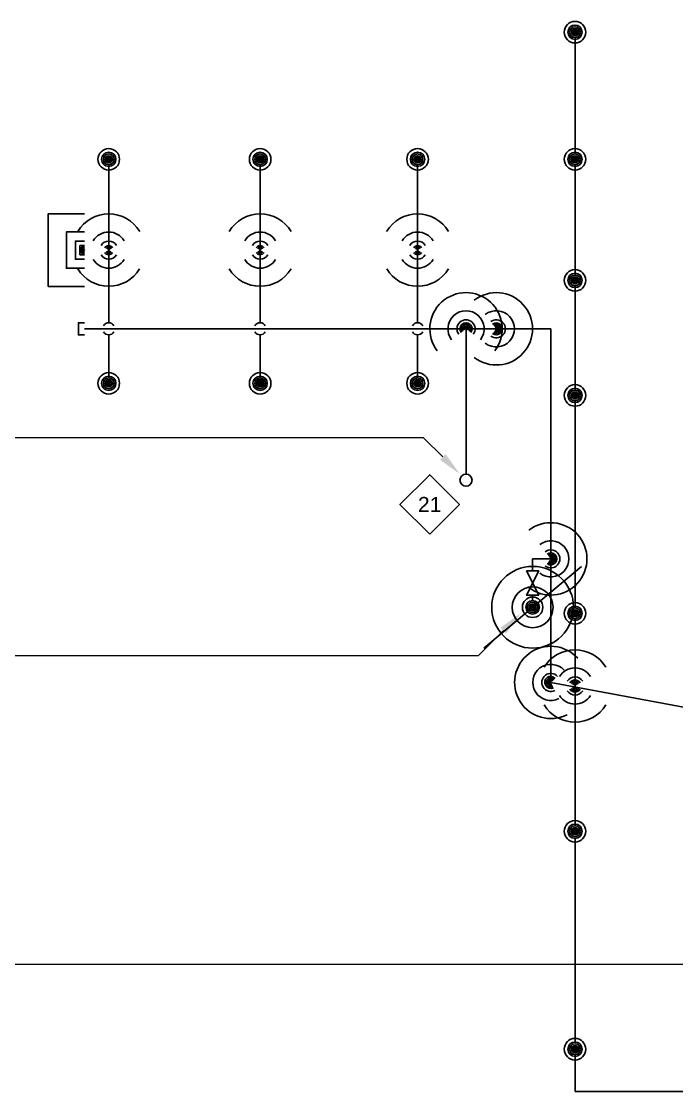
# Model space of a CAD drawing. Extents: x -24247 to 247, y -156 to 1335.
# Drawn here: x -3378 to -2945, y 628 to 1335 of the extents above; entities that cross this region are included whole.
import ezdxf
from ezdxf import colors
from ezdxf.entities.mleader import LeaderData, LeaderLine
from ezdxf.enums import TextEntityAlignment as Align
from ezdxf.math import Vec2, Vec3

# ---------------------------------------------------------------- set-up
doc = ezdxf.new("R2010")
doc.units = 0
doc.header["$LTSCALE"] = 48
doc.header["$MEASUREMENT"] = 0
for name, color, linetype in [('F-DRYP-N', 3, 'Continuous'), ('F-DRYP-N @ 1 (1)', 3, 'Continuous'), ('F-DRYP-N @ 1 (2)', 3, 'Continuous'), ('F-DRYP-N @ 12', 3, 'Continuous'), ('F-DRYP-N @ 128', 3, 'Continuous'), ('F-DRYP-N @ 16', 3, 'Continuous'), ('F-DRYP-N @ 192', 3, 'Continuous'), ('F-DRYP-N @ 2', 3, 'Continuous'), ('F-DRYP-N @ 24', 3, 'Continuous'), ('F-DRYP-N @ 384', 3, 'Continuous'), ('F-DRYP-N @ 4', 3, 'Continuous'), ('F-DRYP-N @ 48', 3, 'Continuous'), ('F-DRYP-N @ 64', 3, 'Continuous'), ('F-DRYP-N @ 768', 3, 'Continuous'), ('F-DRYP-N @ 8', 3, 'Continuous'), ('F-DRYP-N @ 96', 3, 'Continuous'), ('F-HYDR-N @ 128', 2, 'Continuous'), ('F-SPRK-HEAD-N', 2, 'Continuous'), ('F-SPRK-HEAD-N @ 1 (1)', 2, 'Continuous'), ('F-SPRK-HEAD-N @ 1 (2)', 2, 'Continuous'), ('F-SPRK-HEAD-N @ 128', 2, 'Continuous'), ('F-SPRK-HEAD-N @ 192', 2, 'Continuous'), ('F-SPRK-HEAD-N @ 48', 2, 'Continuous'), ('F-SPRK-HEAD-N @ 64', 2, 'Continuous'), ('F-SPRK-HEAD-N @ 96', 2, 'Continuous')]:
    doc.layers.add(name, color=color, linetype=linetype)
doc.layers.add('G-ANNO-TEXT', color=70, linetype='Continuous', lineweight=0)
doc.styles.add('Arial', font='arial.ttf')

# ---------------------------------------------------------------- blocks, each defined once
blk = doc.blocks.new('*U14')
blk.add_circle((0, 0), 0.0371)
at = {"color": 7, "lineweight": 0}
blk.add_circle((0, 0), 0.0117, dxfattribs=at)
blk = doc.blocks.new('*U465')
at = {"layer": 'F-SPRK-HEAD-N @ 1 (1)'}
blk.add_blockref('*U14', (-3012, 655.74), dxfattribs=at)
at = {"layer": 'F-SPRK-HEAD-N @ 1 (2)'}
blk.add_blockref('*U14', (-3012, 655.74), dxfattribs=at)
at = {"layer": 'F-SPRK-HEAD-N @ 128', "xscale": 128, "yscale": 128, "zscale": 128}
blk.add_blockref('*U14', (-3012, 655.74), dxfattribs=at)
at = {"layer": 'F-SPRK-HEAD-N @ 192', "xscale": 192, "yscale": 192, "zscale": 192}
blk.add_blockref('*U14', (-3012, 655.74), dxfattribs=at)
at = {"layer": 'F-SPRK-HEAD-N @ 48', "xscale": 48, "yscale": 48, "zscale": 48}
blk.add_blockref('*U14', (-3012, 655.74), dxfattribs=at)
at = {"layer": 'F-SPRK-HEAD-N @ 64', "xscale": 64, "yscale": 64, "zscale": 64}
blk.add_blockref('*U14', (-3012, 655.74), dxfattribs=at)
at = {"layer": 'F-SPRK-HEAD-N @ 96', "xscale": 96, "yscale": 96, "zscale": 96}
blk.add_blockref('*U14', (-3012, 655.74), dxfattribs=at)
blk = doc.blocks.new('*U466')
at = {"layer": 'F-SPRK-HEAD-N @ 1 (1)'}
blk.add_blockref('*U14', (-3012, 799.74), dxfattribs=at)
at = {"layer": 'F-SPRK-HEAD-N @ 1 (2)'}
blk.add_blockref('*U14', (-3012, 799.74), dxfattribs=at)
at = {"layer": 'F-SPRK-HEAD-N @ 128', "xscale": 128, "yscale": 128, "zscale": 128}
blk.add_blockref('*U14', (-3012, 799.74), dxfattribs=at)
at = {"layer": 'F-SPRK-HEAD-N @ 192', "xscale": 192, "yscale": 192, "zscale": 192}
blk.add_blockref('*U14', (-3012, 799.74), dxfattribs=at)
at = {"layer": 'F-SPRK-HEAD-N @ 48', "xscale": 48, "yscale": 48, "zscale": 48}
blk.add_blockref('*U14', (-3012, 799.74), dxfattribs=at)
at = {"layer": 'F-SPRK-HEAD-N @ 64', "xscale": 64, "yscale": 64, "zscale": 64}
blk.add_blockref('*U14', (-3012, 799.74), dxfattribs=at)
at = {"layer": 'F-SPRK-HEAD-N @ 96', "xscale": 96, "yscale": 96, "zscale": 96}
blk.add_blockref('*U14', (-3012, 799.74), dxfattribs=at)
blk = doc.blocks.new('*U562')
at = {"layer": 'F-SPRK-HEAD-N @ 1 (1)'}
blk.add_blockref('*U14', (-3012, 943.74), dxfattribs=at)
at = {"layer": 'F-SPRK-HEAD-N @ 1 (2)'}
blk.add_blockref('*U14', (-3012, 943.74), dxfattribs=at)
at = {"layer": 'F-SPRK-HEAD-N @ 128', "xscale": 128, "yscale": 128, "zscale": 128}
blk.add_blockref('*U14', (-3012, 943.74), dxfattribs=at)
at = {"layer": 'F-SPRK-HEAD-N @ 192', "xscale": 192, "yscale": 192, "zscale": 192}
blk.add_blockref('*U14', (-3012, 943.74), dxfattribs=at)
at = {"layer": 'F-SPRK-HEAD-N @ 48', "xscale": 48, "yscale": 48, "zscale": 48}
blk.add_blockref('*U14', (-3012, 943.74), dxfattribs=at)
at = {"layer": 'F-SPRK-HEAD-N @ 64', "xscale": 64, "yscale": 64, "zscale": 64}
blk.add_blockref('*U14', (-3012, 943.74), dxfattribs=at)
at = {"layer": 'F-SPRK-HEAD-N @ 96', "xscale": 96, "yscale": 96, "zscale": 96}
blk.add_blockref('*U14', (-3012, 943.74), dxfattribs=at)
blk = doc.blocks.new('*U564')
at = {"layer": 'F-SPRK-HEAD-N @ 1 (1)'}
blk.add_blockref('*U14', (-3012, 1087.74), dxfattribs=at)
at = {"layer": 'F-SPRK-HEAD-N @ 1 (2)'}
blk.add_blockref('*U14', (-3012, 1087.74), dxfattribs=at)
at = {"layer": 'F-SPRK-HEAD-N @ 128', "xscale": 128, "yscale": 128, "zscale": 128}
blk.add_blockref('*U14', (-3012, 1087.74), dxfattribs=at)
at = {"layer": 'F-SPRK-HEAD-N @ 192', "xscale": 192, "yscale": 192, "zscale": 192}
blk.add_blockref('*U14', (-3012, 1087.74), dxfattribs=at)
at = {"layer": 'F-SPRK-HEAD-N @ 48', "xscale": 48, "yscale": 48, "zscale": 48}
blk.add_blockref('*U14', (-3012, 1087.74), dxfattribs=at)
at = {"layer": 'F-SPRK-HEAD-N @ 64', "xscale": 64, "yscale": 64, "zscale": 64}
blk.add_blockref('*U14', (-3012, 1087.74), dxfattribs=at)
at = {"layer": 'F-SPRK-HEAD-N @ 96', "xscale": 96, "yscale": 96, "zscale": 96}
blk.add_blockref('*U14', (-3012, 1087.74), dxfattribs=at)
blk = doc.blocks.new('*U566')
at = {"layer": 'F-SPRK-HEAD-N @ 1 (1)'}
blk.add_blockref('*U14', (-3012, 1243.74), dxfattribs=at)
at = {"layer": 'F-SPRK-HEAD-N @ 1 (2)'}
blk.add_blockref('*U14', (-3012, 1243.74), dxfattribs=at)
at = {"layer": 'F-SPRK-HEAD-N @ 128', "xscale": 128, "yscale": 128, "zscale": 128}
blk.add_blockref('*U14', (-3012, 1243.74), dxfattribs=at)
at = {"layer": 'F-SPRK-HEAD-N @ 192', "xscale": 192, "yscale": 192, "zscale": 192}
blk.add_blockref('*U14', (-3012, 1243.74), dxfattribs=at)
at = {"layer": 'F-SPRK-HEAD-N @ 48', "xscale": 48, "yscale": 48, "zscale": 48}
blk.add_blockref('*U14', (-3012, 1243.74), dxfattribs=at)
at = {"layer": 'F-SPRK-HEAD-N @ 64', "xscale": 64, "yscale": 64, "zscale": 64}
blk.add_blockref('*U14', (-3012, 1243.74), dxfattribs=at)
at = {"layer": 'F-SPRK-HEAD-N @ 96', "xscale": 96, "yscale": 96, "zscale": 96}
blk.add_blockref('*U14', (-3012, 1243.74), dxfattribs=at)
blk = doc.blocks.new('*U593')
at = {"layer": 'F-SPRK-HEAD-N @ 1 (1)'}
blk.add_blockref('*U14', (-3012, 1327.74), dxfattribs=at)
at = {"layer": 'F-SPRK-HEAD-N @ 1 (2)'}
blk.add_blockref('*U14', (-3012, 1327.74), dxfattribs=at)
at = {"layer": 'F-SPRK-HEAD-N @ 128', "xscale": 128, "yscale": 128, "zscale": 128}
blk.add_blockref('*U14', (-3012, 1327.74), dxfattribs=at)
at = {"layer": 'F-SPRK-HEAD-N @ 192', "xscale": 192, "yscale": 192, "zscale": 192}
blk.add_blockref('*U14', (-3012, 1327.74), dxfattribs=at)
at = {"layer": 'F-SPRK-HEAD-N @ 48', "xscale": 48, "yscale": 48, "zscale": 48}
blk.add_blockref('*U14', (-3012, 1327.74), dxfattribs=at)
at = {"layer": 'F-SPRK-HEAD-N @ 64', "xscale": 64, "yscale": 64, "zscale": 64}
blk.add_blockref('*U14', (-3012, 1327.74), dxfattribs=at)
at = {"layer": 'F-SPRK-HEAD-N @ 96', "xscale": 96, "yscale": 96, "zscale": 96}
blk.add_blockref('*U14', (-3012, 1327.74), dxfattribs=at)
blk = doc.blocks.new('*U28')
blk.add_circle((0, 0), 0.0312)
blk = doc.blocks.new('DIAMOND TAG')
blk.add_lwpolyline([(0, -0.1533), (0.1533, 0), (0, 0.1533), (-0.1533, 0)], close=True)
at = {"style": 'Arial'}
blk.add_attdef('XXX', text='', height=0.0781, dxfattribs=at).set_placement((0, 0), align=Align.MIDDLE)
blk = doc.blocks.new('*U636')
at = {"layer": 'F-SPRK-HEAD-N @ 1 (1)'}
blk.add_blockref('*U14', (-3116, 1243.74), dxfattribs=at)
at = {"layer": 'F-SPRK-HEAD-N @ 1 (2)'}
blk.add_blockref('*U14', (-3116, 1243.74), dxfattribs=at)
at = {"layer": 'F-SPRK-HEAD-N @ 128', "xscale": 128, "yscale": 128, "zscale": 128}
blk.add_blockref('*U14', (-3116, 1243.74), dxfattribs=at)
at = {"layer": 'F-SPRK-HEAD-N @ 192', "xscale": 192, "yscale": 192, "zscale": 192}
blk.add_blockref('*U14', (-3116, 1243.74), dxfattribs=at)
at = {"layer": 'F-SPRK-HEAD-N @ 48', "xscale": 48, "yscale": 48, "zscale": 48}
blk.add_blockref('*U14', (-3116, 1243.74), dxfattribs=at)
at = {"layer": 'F-SPRK-HEAD-N @ 64', "xscale": 64, "yscale": 64, "zscale": 64}
blk.add_blockref('*U14', (-3116, 1243.74), dxfattribs=at)
at = {"layer": 'F-SPRK-HEAD-N @ 96', "xscale": 96, "yscale": 96, "zscale": 96}
blk.add_blockref('*U14', (-3116, 1243.74), dxfattribs=at)
blk = doc.blocks.new('*U637')
at = {"layer": 'F-SPRK-HEAD-N @ 1 (1)'}
blk.add_blockref('*U14', (-3116, 1095.74), dxfattribs=at)
at = {"layer": 'F-SPRK-HEAD-N @ 1 (2)'}
blk.add_blockref('*U14', (-3116, 1095.74), dxfattribs=at)
at = {"layer": 'F-SPRK-HEAD-N @ 128', "xscale": 128, "yscale": 128, "zscale": 128}
blk.add_blockref('*U14', (-3116, 1095.74), dxfattribs=at)
at = {"layer": 'F-SPRK-HEAD-N @ 192', "xscale": 192, "yscale": 192, "zscale": 192}
blk.add_blockref('*U14', (-3116, 1095.74), dxfattribs=at)
at = {"layer": 'F-SPRK-HEAD-N @ 48', "xscale": 48, "yscale": 48, "zscale": 48}
blk.add_blockref('*U14', (-3116, 1095.74), dxfattribs=at)
at = {"layer": 'F-SPRK-HEAD-N @ 64', "xscale": 64, "yscale": 64, "zscale": 64}
blk.add_blockref('*U14', (-3116, 1095.74), dxfattribs=at)
at = {"layer": 'F-SPRK-HEAD-N @ 96', "xscale": 96, "yscale": 96, "zscale": 96}
blk.add_blockref('*U14', (-3116, 1095.74), dxfattribs=at)
blk = doc.blocks.new('*U638')
at = {"layer": 'F-SPRK-HEAD-N @ 1 (1)'}
blk.add_blockref('*U14', (-3220, 1243.74), dxfattribs=at)
at = {"layer": 'F-SPRK-HEAD-N @ 1 (2)'}
blk.add_blockref('*U14', (-3220, 1243.74), dxfattribs=at)
at = {"layer": 'F-SPRK-HEAD-N @ 128', "xscale": 128, "yscale": 128, "zscale": 128}
blk.add_blockref('*U14', (-3220, 1243.74), dxfattribs=at)
at = {"layer": 'F-SPRK-HEAD-N @ 192', "xscale": 192, "yscale": 192, "zscale": 192}
blk.add_blockref('*U14', (-3220, 1243.74), dxfattribs=at)
at = {"layer": 'F-SPRK-HEAD-N @ 48', "xscale": 48, "yscale": 48, "zscale": 48}
blk.add_blockref('*U14', (-3220, 1243.74), dxfattribs=at)
at = {"layer": 'F-SPRK-HEAD-N @ 64', "xscale": 64, "yscale": 64, "zscale": 64}
blk.add_blockref('*U14', (-3220, 1243.74), dxfattribs=at)
at = {"layer": 'F-SPRK-HEAD-N @ 96', "xscale": 96, "yscale": 96, "zscale": 96}
blk.add_blockref('*U14', (-3220, 1243.74), dxfattribs=at)
blk = doc.blocks.new('*U639')
at = {"layer": 'F-SPRK-HEAD-N @ 1 (1)'}
blk.add_blockref('*U14', (-3220, 1095.74), dxfattribs=at)
at = {"layer": 'F-SPRK-HEAD-N @ 1 (2)'}
blk.add_blockref('*U14', (-3220, 1095.74), dxfattribs=at)
at = {"layer": 'F-SPRK-HEAD-N @ 128', "xscale": 128, "yscale": 128, "zscale": 128}
blk.add_blockref('*U14', (-3220, 1095.74), dxfattribs=at)
at = {"layer": 'F-SPRK-HEAD-N @ 192', "xscale": 192, "yscale": 192, "zscale": 192}
blk.add_blockref('*U14', (-3220, 1095.74), dxfattribs=at)
at = {"layer": 'F-SPRK-HEAD-N @ 48', "xscale": 48, "yscale": 48, "zscale": 48}
blk.add_blockref('*U14', (-3220, 1095.74), dxfattribs=at)
at = {"layer": 'F-SPRK-HEAD-N @ 64', "xscale": 64, "yscale": 64, "zscale": 64}
blk.add_blockref('*U14', (-3220, 1095.74), dxfattribs=at)
at = {"layer": 'F-SPRK-HEAD-N @ 96', "xscale": 96, "yscale": 96, "zscale": 96}
blk.add_blockref('*U14', (-3220, 1095.74), dxfattribs=at)
blk = doc.blocks.new('*U640')
at = {"layer": 'F-SPRK-HEAD-N @ 1 (1)'}
blk.add_blockref('*U14', (-3320, 1243.74), dxfattribs=at)
at = {"layer": 'F-SPRK-HEAD-N @ 1 (2)'}
blk.add_blockref('*U14', (-3320, 1243.74), dxfattribs=at)
at = {"layer": 'F-SPRK-HEAD-N @ 128', "xscale": 128, "yscale": 128, "zscale": 128}
blk.add_blockref('*U14', (-3320, 1243.74), dxfattribs=at)
at = {"layer": 'F-SPRK-HEAD-N @ 192', "xscale": 192, "yscale": 192, "zscale": 192}
blk.add_blockref('*U14', (-3320, 1243.74), dxfattribs=at)
at = {"layer": 'F-SPRK-HEAD-N @ 48', "xscale": 48, "yscale": 48, "zscale": 48}
blk.add_blockref('*U14', (-3320, 1243.74), dxfattribs=at)
at = {"layer": 'F-SPRK-HEAD-N @ 64', "xscale": 64, "yscale": 64, "zscale": 64}
blk.add_blockref('*U14', (-3320, 1243.74), dxfattribs=at)
at = {"layer": 'F-SPRK-HEAD-N @ 96', "xscale": 96, "yscale": 96, "zscale": 96}
blk.add_blockref('*U14', (-3320, 1243.74), dxfattribs=at)
blk = doc.blocks.new('*U641')
at = {"layer": 'F-SPRK-HEAD-N @ 1 (1)'}
blk.add_blockref('*U14', (-3320, 1095.74), dxfattribs=at)
at = {"layer": 'F-SPRK-HEAD-N @ 1 (2)'}
blk.add_blockref('*U14', (-3320, 1095.74), dxfattribs=at)
at = {"layer": 'F-SPRK-HEAD-N @ 128', "xscale": 128, "yscale": 128, "zscale": 128}
blk.add_blockref('*U14', (-3320, 1095.74), dxfattribs=at)
at = {"layer": 'F-SPRK-HEAD-N @ 192', "xscale": 192, "yscale": 192, "zscale": 192}
blk.add_blockref('*U14', (-3320, 1095.74), dxfattribs=at)
at = {"layer": 'F-SPRK-HEAD-N @ 48', "xscale": 48, "yscale": 48, "zscale": 48}
blk.add_blockref('*U14', (-3320, 1095.74), dxfattribs=at)
at = {"layer": 'F-SPRK-HEAD-N @ 64', "xscale": 64, "yscale": 64, "zscale": 64}
blk.add_blockref('*U14', (-3320, 1095.74), dxfattribs=at)
at = {"layer": 'F-SPRK-HEAD-N @ 96', "xscale": 96, "yscale": 96, "zscale": 96}
blk.add_blockref('*U14', (-3320, 1095.74), dxfattribs=at)
blk = doc.blocks.new('*U672')
at = {"layer": 'F-SPRK-HEAD-N @ 1 (1)'}
blk.add_blockref('*U14', (-3012, 1163.74), dxfattribs=at)
at = {"layer": 'F-SPRK-HEAD-N @ 1 (2)'}
blk.add_blockref('*U14', (-3012, 1163.74), dxfattribs=at)
at = {"layer": 'F-SPRK-HEAD-N @ 128', "xscale": 128, "yscale": 128, "zscale": 128}
blk.add_blockref('*U14', (-3012, 1163.74), dxfattribs=at)
at = {"layer": 'F-SPRK-HEAD-N @ 192', "xscale": 192, "yscale": 192, "zscale": 192}
blk.add_blockref('*U14', (-3012, 1163.74), dxfattribs=at)
at = {"layer": 'F-SPRK-HEAD-N @ 48', "xscale": 48, "yscale": 48, "zscale": 48}
blk.add_blockref('*U14', (-3012, 1163.74), dxfattribs=at)
at = {"layer": 'F-SPRK-HEAD-N @ 64', "xscale": 64, "yscale": 64, "zscale": 64}
blk.add_blockref('*U14', (-3012, 1163.74), dxfattribs=at)
at = {"layer": 'F-SPRK-HEAD-N @ 96', "xscale": 96, "yscale": 96, "zscale": 96}
blk.add_blockref('*U14', (-3012, 1163.74), dxfattribs=at)
blk = doc.blocks.new('*U43')
for start, end in [(31.27433, 148.72567), (211.43418, 328.56582)]:
    blk.add_arc((0, 0), 0.03112, start, end)
blk = doc.blocks.new('*U677')
at = {"layer": 'F-DRYP-N @ 1 (1)'}
blk.add_blockref('*U43', (-3320, 1183.74), dxfattribs=at)
at = {"layer": 'F-DRYP-N @ 1 (2)'}
blk.add_blockref('*U43', (-3320, 1183.74), dxfattribs=at)
at = {"layer": 'F-DRYP-N @ 12', "xscale": 12, "yscale": 12, "zscale": 12}
blk.add_blockref('*U43', (-3320, 1183.74), dxfattribs=at)
at = {"layer": 'F-DRYP-N @ 128', "xscale": 128, "yscale": 128, "zscale": 128}
blk.add_blockref('*U43', (-3320, 1131.74), dxfattribs=at)
at = {"layer": 'F-DRYP-N @ 16', "xscale": 16, "yscale": 16, "zscale": 16}
blk.add_blockref('*U43', (-3320, 1183.74), dxfattribs=at)
at = {"layer": 'F-DRYP-N @ 192', "xscale": 192, "yscale": 192, "zscale": 192}
blk.add_blockref('*U43', (-3320, 1183.74), dxfattribs=at)
at = {"layer": 'F-DRYP-N @ 2', "xscale": 2, "yscale": 2, "zscale": 2}
blk.add_blockref('*U43', (-3320, 1183.74), dxfattribs=at)
at = {"layer": 'F-DRYP-N @ 24', "xscale": 24, "yscale": 24, "zscale": 24}
blk.add_blockref('*U43', (-3320, 1183.74), dxfattribs=at)
at = {"layer": 'F-DRYP-N @ 384', "xscale": 384, "yscale": 384, "zscale": 384}
blk.add_blockref('*U43', (-3320, 1183.74), dxfattribs=at)
at = {"layer": 'F-DRYP-N @ 4', "xscale": 4, "yscale": 4, "zscale": 4}
blk.add_blockref('*U43', (-3320, 1183.74), dxfattribs=at)
at = {"layer": 'F-DRYP-N @ 48', "xscale": 48, "yscale": 48, "zscale": 48}
blk.add_blockref('*U43', (-3320, 1183.74), dxfattribs=at)
at = {"layer": 'F-DRYP-N @ 64', "xscale": 64, "yscale": 64, "zscale": 64}
blk.add_blockref('*U43', (-3320, 1183.74), dxfattribs=at)
at = {"layer": 'F-DRYP-N @ 768', "xscale": 768, "yscale": 768, "zscale": 768}
blk.add_blockref('*U43', (-3320, 1183.74), dxfattribs=at)
at = {"layer": 'F-DRYP-N @ 8', "xscale": 8, "yscale": 8, "zscale": 8}
blk.add_blockref('*U43', (-3320, 1183.74), dxfattribs=at)
at = {"layer": 'F-DRYP-N @ 96', "xscale": 96, "yscale": 96, "zscale": 96}
blk.add_blockref('*U43', (-3320, 1183.74), dxfattribs=at)
blk = doc.blocks.new('*U678')
at = {"layer": 'F-DRYP-N @ 1 (1)'}
blk.add_blockref('*U43', (-3220, 1183.74), dxfattribs=at)
at = {"layer": 'F-DRYP-N @ 1 (2)'}
blk.add_blockref('*U43', (-3220, 1183.74), dxfattribs=at)
at = {"layer": 'F-DRYP-N @ 12', "xscale": 12, "yscale": 12, "zscale": 12}
blk.add_blockref('*U43', (-3220, 1183.74), dxfattribs=at)
at = {"layer": 'F-DRYP-N @ 128', "xscale": 128, "yscale": 128, "zscale": 128}
blk.add_blockref('*U43', (-3220, 1131.74), dxfattribs=at)
at = {"layer": 'F-DRYP-N @ 16', "xscale": 16, "yscale": 16, "zscale": 16}
blk.add_blockref('*U43', (-3220, 1183.74), dxfattribs=at)
at = {"layer": 'F-DRYP-N @ 192', "xscale": 192, "yscale": 192, "zscale": 192}
blk.add_blockref('*U43', (-3220, 1183.74), dxfattribs=at)
at = {"layer": 'F-DRYP-N @ 2', "xscale": 2, "yscale": 2, "zscale": 2}
blk.add_blockref('*U43', (-3220, 1183.74), dxfattribs=at)
at = {"layer": 'F-DRYP-N @ 24', "xscale": 24, "yscale": 24, "zscale": 24}
blk.add_blockref('*U43', (-3220, 1183.74), dxfattribs=at)
at = {"layer": 'F-DRYP-N @ 384', "xscale": 384, "yscale": 384, "zscale": 384}
blk.add_blockref('*U43', (-3220, 1183.74), dxfattribs=at)
at = {"layer": 'F-DRYP-N @ 4', "xscale": 4, "yscale": 4, "zscale": 4}
blk.add_blockref('*U43', (-3220, 1183.74), dxfattribs=at)
at = {"layer": 'F-DRYP-N @ 48', "xscale": 48, "yscale": 48, "zscale": 48}
blk.add_blockref('*U43', (-3220, 1183.74), dxfattribs=at)
at = {"layer": 'F-DRYP-N @ 64', "xscale": 64, "yscale": 64, "zscale": 64}
blk.add_blockref('*U43', (-3220, 1183.74), dxfattribs=at)
at = {"layer": 'F-DRYP-N @ 768', "xscale": 768, "yscale": 768, "zscale": 768}
blk.add_blockref('*U43', (-3220, 1183.74), dxfattribs=at)
at = {"layer": 'F-DRYP-N @ 8', "xscale": 8, "yscale": 8, "zscale": 8}
blk.add_blockref('*U43', (-3220, 1183.74), dxfattribs=at)
at = {"layer": 'F-DRYP-N @ 96', "xscale": 96, "yscale": 96, "zscale": 96}
blk.add_blockref('*U43', (-3220, 1183.74), dxfattribs=at)
blk = doc.blocks.new('*U679')
at = {"layer": 'F-DRYP-N @ 1 (1)'}
blk.add_blockref('*U43', (-3116, 1183.74), dxfattribs=at)
at = {"layer": 'F-DRYP-N @ 1 (2)'}
blk.add_blockref('*U43', (-3116, 1183.74), dxfattribs=at)
at = {"layer": 'F-DRYP-N @ 12', "xscale": 12, "yscale": 12, "zscale": 12}
blk.add_blockref('*U43', (-3116, 1183.74), dxfattribs=at)
at = {"layer": 'F-DRYP-N @ 128', "xscale": 128, "yscale": 128, "zscale": 128}
blk.add_blockref('*U43', (-3116, 1131.74), dxfattribs=at)
at = {"layer": 'F-DRYP-N @ 16', "xscale": 16, "yscale": 16, "zscale": 16}
blk.add_blockref('*U43', (-3116, 1183.74), dxfattribs=at)
at = {"layer": 'F-DRYP-N @ 192', "xscale": 192, "yscale": 192, "zscale": 192}
blk.add_blockref('*U43', (-3116, 1183.74), dxfattribs=at)
at = {"layer": 'F-DRYP-N @ 2', "xscale": 2, "yscale": 2, "zscale": 2}
blk.add_blockref('*U43', (-3116, 1183.74), dxfattribs=at)
at = {"layer": 'F-DRYP-N @ 24', "xscale": 24, "yscale": 24, "zscale": 24}
blk.add_blockref('*U43', (-3116, 1183.74), dxfattribs=at)
at = {"layer": 'F-DRYP-N @ 384', "xscale": 384, "yscale": 384, "zscale": 384}
blk.add_blockref('*U43', (-3116, 1183.74), dxfattribs=at)
at = {"layer": 'F-DRYP-N @ 4', "xscale": 4, "yscale": 4, "zscale": 4}
blk.add_blockref('*U43', (-3116, 1183.74), dxfattribs=at)
at = {"layer": 'F-DRYP-N @ 48', "xscale": 48, "yscale": 48, "zscale": 48}
blk.add_blockref('*U43', (-3116, 1183.74), dxfattribs=at)
at = {"layer": 'F-DRYP-N @ 64', "xscale": 64, "yscale": 64, "zscale": 64}
blk.add_blockref('*U43', (-3116, 1183.74), dxfattribs=at)
at = {"layer": 'F-DRYP-N @ 768', "xscale": 768, "yscale": 768, "zscale": 768}
blk.add_blockref('*U43', (-3116, 1183.74), dxfattribs=at)
at = {"layer": 'F-DRYP-N @ 8', "xscale": 8, "yscale": 8, "zscale": 8}
blk.add_blockref('*U43', (-3116, 1183.74), dxfattribs=at)
at = {"layer": 'F-DRYP-N @ 96', "xscale": 96, "yscale": 96, "zscale": 96}
blk.add_blockref('*U43', (-3116, 1183.74), dxfattribs=at)
blk = doc.blocks.new('*U16')
at = {"linetype": 'Continuous'}
blk.add_lwpolyline([(0, -0.03125), (-0.03125, -0.03125), (-0.03125, 0.03125), (0, 0.03125)], dxfattribs=at)
blk = doc.blocks.new('*U680')
at = {"layer": 'F-DRYP-N @ 1 (1)'}
blk.add_blockref('*U16', (-3336, 1183.74), dxfattribs=at)
at = {"layer": 'F-DRYP-N @ 1 (2)'}
blk.add_blockref('*U16', (-3336, 1183.74), dxfattribs=at)
at = {"layer": 'F-DRYP-N @ 12', "xscale": 12, "yscale": 12, "zscale": 12}
blk.add_blockref('*U16', (-3336, 1183.74), dxfattribs=at)
at = {"layer": 'F-DRYP-N @ 128', "xscale": 128, "yscale": 128, "zscale": 128}
blk.add_blockref('*U16', (-3336, 1131.74), dxfattribs=at)
at = {"layer": 'F-DRYP-N @ 16', "xscale": 16, "yscale": 16, "zscale": 16}
blk.add_blockref('*U16', (-3336, 1183.74), dxfattribs=at)
at = {"layer": 'F-DRYP-N @ 192', "xscale": 192, "yscale": 192, "zscale": 192}
blk.add_blockref('*U16', (-3336, 1183.74), dxfattribs=at)
at = {"layer": 'F-DRYP-N @ 2', "xscale": 2, "yscale": 2, "zscale": 2}
blk.add_blockref('*U16', (-3336, 1183.74), dxfattribs=at)
at = {"layer": 'F-DRYP-N @ 24', "xscale": 24, "yscale": 24, "zscale": 24}
blk.add_blockref('*U16', (-3336, 1183.74), dxfattribs=at)
at = {"layer": 'F-DRYP-N @ 384', "xscale": 384, "yscale": 384, "zscale": 384}
blk.add_blockref('*U16', (-3336, 1183.74), dxfattribs=at)
at = {"layer": 'F-DRYP-N @ 4', "xscale": 4, "yscale": 4, "zscale": 4}
blk.add_blockref('*U16', (-3336, 1183.74), dxfattribs=at)
at = {"layer": 'F-DRYP-N @ 48', "xscale": 48, "yscale": 48, "zscale": 48}
blk.add_blockref('*U16', (-3336, 1183.74), dxfattribs=at)
at = {"layer": 'F-DRYP-N @ 64', "xscale": 64, "yscale": 64, "zscale": 64}
blk.add_blockref('*U16', (-3336, 1183.74), dxfattribs=at)
at = {"layer": 'F-DRYP-N @ 768', "xscale": 768, "yscale": 768, "zscale": 768}
blk.add_blockref('*U16', (-3336, 1183.74), dxfattribs=at)
at = {"layer": 'F-DRYP-N @ 8', "xscale": 8, "yscale": 8, "zscale": 8}
blk.add_blockref('*U16', (-3336, 1183.74), dxfattribs=at)
at = {"layer": 'F-DRYP-N @ 96', "xscale": 96, "yscale": 96, "zscale": 96}
blk.add_blockref('*U16', (-3336, 1183.74), dxfattribs=at)
blk = doc.blocks.new('*U6')
at = {"linetype": 'Continuous'}
blk.add_arc((0, 0), 0.03112, 232.56697, 127.43303, dxfattribs=at)
blk = doc.blocks.new('*U712')
at = {"layer": 'F-DRYP-N @ 1 (1)', "rotation": 89.99999999999999}
blk.add_blockref('*U6', (-3084, 1131.74), dxfattribs=at)
at = {"layer": 'F-DRYP-N @ 1 (2)', "rotation": 89.99999999999999}
blk.add_blockref('*U6', (-3084, 1131.74), dxfattribs=at)
at = {"layer": 'F-DRYP-N @ 12', "xscale": 12, "yscale": 12, "zscale": 12, "rotation": 89.99999999999999}
blk.add_blockref('*U6', (-3084, 1131.74), dxfattribs=at)
at = {"layer": 'F-DRYP-N @ 128', "xscale": 128, "yscale": 128, "zscale": 128, "rotation": 89.99999999999999}
blk.add_blockref('*U6', (-3084, 1131.74), dxfattribs=at)
at = {"layer": 'F-DRYP-N @ 16', "xscale": 16, "yscale": 16, "zscale": 16, "rotation": 89.99999999999999}
blk.add_blockref('*U6', (-3084, 1131.74), dxfattribs=at)
at = {"layer": 'F-DRYP-N @ 192', "xscale": 192, "yscale": 192, "zscale": 192, "rotation": 89.99999999999999}
blk.add_blockref('*U6', (-3084, 1131.74), dxfattribs=at)
at = {"layer": 'F-DRYP-N @ 2', "xscale": 2, "yscale": 2, "zscale": 2, "rotation": 89.99999999999999}
blk.add_blockref('*U6', (-3084, 1131.74), dxfattribs=at)
at = {"layer": 'F-DRYP-N @ 24', "xscale": 24, "yscale": 24, "zscale": 24, "rotation": 89.99999999999999}
blk.add_blockref('*U6', (-3084, 1131.74), dxfattribs=at)
at = {"layer": 'F-DRYP-N @ 384', "xscale": 384, "yscale": 384, "zscale": 384, "rotation": 89.99999999999999}
blk.add_blockref('*U6', (-3084, 1131.74), dxfattribs=at)
at = {"layer": 'F-DRYP-N @ 4', "xscale": 4, "yscale": 4, "zscale": 4, "rotation": 89.99999999999999}
blk.add_blockref('*U6', (-3084, 1131.74), dxfattribs=at)
at = {"layer": 'F-DRYP-N @ 48', "xscale": 48, "yscale": 48, "zscale": 48, "rotation": 89.99999999999999}
blk.add_blockref('*U6', (-3084, 1131.74), dxfattribs=at)
at = {"layer": 'F-DRYP-N @ 64', "xscale": 64, "yscale": 64, "zscale": 64, "rotation": 89.99999999999999}
blk.add_blockref('*U6', (-3084, 1131.74), dxfattribs=at)
at = {"layer": 'F-DRYP-N @ 768', "xscale": 768, "yscale": 768, "zscale": 768, "rotation": 89.99999999999999}
blk.add_blockref('*U6', (-3084, 1131.74), dxfattribs=at)
at = {"layer": 'F-DRYP-N @ 8', "xscale": 8, "yscale": 8, "zscale": 8, "rotation": 89.99999999999999}
blk.add_blockref('*U6', (-3084, 1131.74), dxfattribs=at)
at = {"layer": 'F-DRYP-N @ 96', "xscale": 96, "yscale": 96, "zscale": 96, "rotation": 89.99999999999999}
blk.add_blockref('*U6', (-3084, 1131.74), dxfattribs=at)
blk = doc.blocks.new('*U713')
at = {"layer": 'F-DRYP-N @ 1 (1)'}
blk.add_blockref('*U6', (-3064, 1131.74), dxfattribs=at)
at = {"layer": 'F-DRYP-N @ 1 (2)'}
blk.add_blockref('*U6', (-3064, 1131.74), dxfattribs=at)
at = {"layer": 'F-DRYP-N @ 12', "xscale": 12, "yscale": 12, "zscale": 12}
blk.add_blockref('*U6', (-3064, 1131.74), dxfattribs=at)
at = {"layer": 'F-DRYP-N @ 128', "xscale": 128, "yscale": 128, "zscale": 128}
blk.add_blockref('*U6', (-3064, 1131.74), dxfattribs=at)
at = {"layer": 'F-DRYP-N @ 16', "xscale": 16, "yscale": 16, "zscale": 16}
blk.add_blockref('*U6', (-3064, 1131.74), dxfattribs=at)
at = {"layer": 'F-DRYP-N @ 192', "xscale": 192, "yscale": 192, "zscale": 192}
blk.add_blockref('*U6', (-3064, 1131.74), dxfattribs=at)
at = {"layer": 'F-DRYP-N @ 2', "xscale": 2, "yscale": 2, "zscale": 2}
blk.add_blockref('*U6', (-3064, 1131.74), dxfattribs=at)
at = {"layer": 'F-DRYP-N @ 24', "xscale": 24, "yscale": 24, "zscale": 24}
blk.add_blockref('*U6', (-3064, 1131.74), dxfattribs=at)
at = {"layer": 'F-DRYP-N @ 384', "xscale": 384, "yscale": 384, "zscale": 384}
blk.add_blockref('*U6', (-3064, 1131.74), dxfattribs=at)
at = {"layer": 'F-DRYP-N @ 4', "xscale": 4, "yscale": 4, "zscale": 4}
blk.add_blockref('*U6', (-3064, 1131.74), dxfattribs=at)
at = {"layer": 'F-DRYP-N @ 48', "xscale": 48, "yscale": 48, "zscale": 48}
blk.add_blockref('*U6', (-3064, 1131.74), dxfattribs=at)
at = {"layer": 'F-DRYP-N @ 64', "xscale": 64, "yscale": 64, "zscale": 64}
blk.add_blockref('*U6', (-3064, 1131.74), dxfattribs=at)
at = {"layer": 'F-DRYP-N @ 768', "xscale": 768, "yscale": 768, "zscale": 768}
blk.add_blockref('*U6', (-3064, 1131.74), dxfattribs=at)
at = {"layer": 'F-DRYP-N @ 8', "xscale": 8, "yscale": 8, "zscale": 8}
blk.add_blockref('*U6', (-3064, 1131.74), dxfattribs=at)
at = {"layer": 'F-DRYP-N @ 96', "xscale": 96, "yscale": 96, "zscale": 96}
blk.add_blockref('*U6', (-3064, 1131.74), dxfattribs=at)
blk = doc.blocks.new('*U714')
at = {"layer": 'F-DRYP-N @ 1 (1)', "rotation": 169.441666666668}
blk.add_blockref('*U6', (-3028, 898.11), dxfattribs=at)
at = {"layer": 'F-DRYP-N @ 1 (2)', "rotation": 169.441666666668}
blk.add_blockref('*U6', (-3028, 898.11), dxfattribs=at)
at = {"layer": 'F-DRYP-N @ 12', "xscale": 12, "yscale": 12, "zscale": 12, "rotation": 169.441666666668}
blk.add_blockref('*U6', (-3028, 898.11), dxfattribs=at)
at = {"layer": 'F-DRYP-N @ 128', "xscale": 128, "yscale": 128, "zscale": 128, "rotation": 169.441666666668}
blk.add_blockref('*U6', (-3028, 898.11), dxfattribs=at)
at = {"layer": 'F-DRYP-N @ 16', "xscale": 16, "yscale": 16, "zscale": 16, "rotation": 169.441666666668}
blk.add_blockref('*U6', (-3028, 898.11), dxfattribs=at)
at = {"layer": 'F-DRYP-N @ 192', "xscale": 192, "yscale": 192, "zscale": 192, "rotation": 169.441666666668}
blk.add_blockref('*U6', (-3028, 898.11), dxfattribs=at)
at = {"layer": 'F-DRYP-N @ 2', "xscale": 2, "yscale": 2, "zscale": 2, "rotation": 169.441666666668}
blk.add_blockref('*U6', (-3028, 898.11), dxfattribs=at)
at = {"layer": 'F-DRYP-N @ 24', "xscale": 24, "yscale": 24, "zscale": 24, "rotation": 169.441666666668}
blk.add_blockref('*U6', (-3028, 898.11), dxfattribs=at)
at = {"layer": 'F-DRYP-N @ 384', "xscale": 384, "yscale": 384, "zscale": 384, "rotation": 169.441666666668}
blk.add_blockref('*U6', (-3028, 898.11), dxfattribs=at)
at = {"layer": 'F-DRYP-N @ 4', "xscale": 4, "yscale": 4, "zscale": 4, "rotation": 169.441666666668}
blk.add_blockref('*U6', (-3028, 898.11), dxfattribs=at)
at = {"layer": 'F-DRYP-N @ 48', "xscale": 48, "yscale": 48, "zscale": 48, "rotation": 169.441666666668}
blk.add_blockref('*U6', (-3028, 898.11), dxfattribs=at)
at = {"layer": 'F-DRYP-N @ 64', "xscale": 64, "yscale": 64, "zscale": 64, "rotation": 169.441666666668}
blk.add_blockref('*U6', (-3028, 898.11), dxfattribs=at)
at = {"layer": 'F-DRYP-N @ 768', "xscale": 768, "yscale": 768, "zscale": 768, "rotation": 169.441666666668}
blk.add_blockref('*U6', (-3028, 898.11), dxfattribs=at)
at = {"layer": 'F-DRYP-N @ 8', "xscale": 8, "yscale": 8, "zscale": 8, "rotation": 169.441666666668}
blk.add_blockref('*U6', (-3028, 898.11), dxfattribs=at)
at = {"layer": 'F-DRYP-N @ 96', "xscale": 96, "yscale": 96, "zscale": 96, "rotation": 169.441666666668}
blk.add_blockref('*U6', (-3028, 898.11), dxfattribs=at)
blk = doc.blocks.new('PLMB BALL VALVES')
at = {"linetype": 'Continuous'}
blk.add_lwpolyline([(-0.0625, -0.03125), (-0.0625, 0.03125), (0.0625, -0.03125), (0.0625, 0.03125), (-0.0625, -0.03125)], dxfattribs=at)
blk = doc.blocks.new('*U45')
at = {"color": 7, "linetype": 'Continuous'}
blk.add_line((-0.03508, 0.04195), (0.03508, -0.04195), dxfattribs=at)
at = {"linetype": 'Continuous'}
blk.add_circle((0, 0), 0.03516, dxfattribs=at)
blk = doc.blocks.new('*U715')
at = {"layer": 'F-DRYP-N @ 1 (1)', "rotation": 270}
blk.add_blockref('*U45', (-3040, 947.74), dxfattribs=at)
at = {"layer": 'F-DRYP-N @ 1 (2)', "rotation": 270}
blk.add_blockref('*U45', (-3040, 947.74), dxfattribs=at)
at = {"layer": 'F-DRYP-N @ 12', "xscale": 12, "yscale": 12, "zscale": 12, "rotation": 270}
blk.add_blockref('*U45', (-3040, 947.74), dxfattribs=at)
at = {"layer": 'F-DRYP-N @ 128', "xscale": 128, "yscale": 128, "zscale": 128, "rotation": 270}
blk.add_blockref('*U45', (-3040, 947.74), dxfattribs=at)
at = {"layer": 'F-DRYP-N @ 16', "xscale": 16, "yscale": 16, "zscale": 16, "rotation": 270}
blk.add_blockref('*U45', (-3040, 947.74), dxfattribs=at)
at = {"layer": 'F-DRYP-N @ 192', "xscale": 192, "yscale": 192, "zscale": 192, "rotation": 270}
blk.add_blockref('*U45', (-3040, 947.74), dxfattribs=at)
at = {"layer": 'F-DRYP-N @ 2', "xscale": 2, "yscale": 2, "zscale": 2, "rotation": 270}
blk.add_blockref('*U45', (-3040, 947.74), dxfattribs=at)
at = {"layer": 'F-DRYP-N @ 24', "xscale": 24, "yscale": 24, "zscale": 24, "rotation": 270}
blk.add_blockref('*U45', (-3040, 947.74), dxfattribs=at)
at = {"layer": 'F-DRYP-N @ 384', "xscale": 384, "yscale": 384, "zscale": 384, "rotation": 270}
blk.add_blockref('*U45', (-3040, 947.74), dxfattribs=at)
at = {"layer": 'F-DRYP-N @ 4', "xscale": 4, "yscale": 4, "zscale": 4, "rotation": 270}
blk.add_blockref('*U45', (-3040, 947.74), dxfattribs=at)
at = {"layer": 'F-DRYP-N @ 48', "xscale": 48, "yscale": 48, "zscale": 48, "rotation": 270}
blk.add_blockref('*U45', (-3040, 947.74), dxfattribs=at)
at = {"layer": 'F-DRYP-N @ 64', "xscale": 64, "yscale": 64, "zscale": 64, "rotation": 270}
blk.add_blockref('*U45', (-3040, 947.74), dxfattribs=at)
at = {"layer": 'F-DRYP-N @ 768', "xscale": 768, "yscale": 768, "zscale": 768, "rotation": 270}
blk.add_blockref('*U45', (-3040, 947.74), dxfattribs=at)
at = {"layer": 'F-DRYP-N @ 8', "xscale": 8, "yscale": 8, "zscale": 8, "rotation": 270}
blk.add_blockref('*U45', (-3040, 947.74), dxfattribs=at)
at = {"layer": 'F-DRYP-N @ 96', "xscale": 96, "yscale": 96, "zscale": 96, "rotation": 270}
blk.add_blockref('*U45', (-3040, 947.74), dxfattribs=at)
blk = doc.blocks.new('*U716')
at = {"layer": 'F-DRYP-N @ 1 (1)'}
blk.add_blockref('*U6', (-3028, 979.74), dxfattribs=at)
at = {"layer": 'F-DRYP-N @ 1 (2)'}
blk.add_blockref('*U6', (-3028, 979.74), dxfattribs=at)
at = {"layer": 'F-DRYP-N @ 12', "xscale": 12, "yscale": 12, "zscale": 12}
blk.add_blockref('*U6', (-3028, 979.74), dxfattribs=at)
at = {"layer": 'F-DRYP-N @ 128', "xscale": 128, "yscale": 128, "zscale": 128}
blk.add_blockref('*U6', (-3028, 979.74), dxfattribs=at)
at = {"layer": 'F-DRYP-N @ 16', "xscale": 16, "yscale": 16, "zscale": 16}
blk.add_blockref('*U6', (-3028, 979.74), dxfattribs=at)
at = {"layer": 'F-DRYP-N @ 192', "xscale": 192, "yscale": 192, "zscale": 192}
blk.add_blockref('*U6', (-3028, 979.74), dxfattribs=at)
at = {"layer": 'F-DRYP-N @ 2', "xscale": 2, "yscale": 2, "zscale": 2}
blk.add_blockref('*U6', (-3028, 979.74), dxfattribs=at)
at = {"layer": 'F-DRYP-N @ 24', "xscale": 24, "yscale": 24, "zscale": 24}
blk.add_blockref('*U6', (-3028, 979.74), dxfattribs=at)
at = {"layer": 'F-DRYP-N @ 384', "xscale": 384, "yscale": 384, "zscale": 384}
blk.add_blockref('*U6', (-3028, 979.74), dxfattribs=at)
at = {"layer": 'F-DRYP-N @ 4', "xscale": 4, "yscale": 4, "zscale": 4}
blk.add_blockref('*U6', (-3028, 979.74), dxfattribs=at)
at = {"layer": 'F-DRYP-N @ 48', "xscale": 48, "yscale": 48, "zscale": 48}
blk.add_blockref('*U6', (-3028, 979.74), dxfattribs=at)
at = {"layer": 'F-DRYP-N @ 64', "xscale": 64, "yscale": 64, "zscale": 64}
blk.add_blockref('*U6', (-3028, 979.74), dxfattribs=at)
at = {"layer": 'F-DRYP-N @ 768', "xscale": 768, "yscale": 768, "zscale": 768}
blk.add_blockref('*U6', (-3028, 979.74), dxfattribs=at)
at = {"layer": 'F-DRYP-N @ 8', "xscale": 8, "yscale": 8, "zscale": 8}
blk.add_blockref('*U6', (-3028, 979.74), dxfattribs=at)
at = {"layer": 'F-DRYP-N @ 96', "xscale": 96, "yscale": 96, "zscale": 96}
blk.add_blockref('*U6', (-3028, 979.74), dxfattribs=at)
blk = doc.blocks.new('*U17')
for start, end in [(121.27433, 238.72567), (301.43418, 58.56582)]:
    blk.add_arc((0, 0), 0.03112, start, end)
blk = doc.blocks.new('*U728')
at = {"layer": 'F-DRYP-N @ 1 (1)', "rotation": 270}
blk.add_blockref('*U17', (-3012, 895.74), dxfattribs=at)
at = {"layer": 'F-DRYP-N @ 1 (2)', "rotation": 270}
blk.add_blockref('*U17', (-3012, 895.74), dxfattribs=at)
at = {"layer": 'F-DRYP-N @ 12', "xscale": 12, "yscale": 12, "zscale": 12, "rotation": 270}
blk.add_blockref('*U17', (-3012, 895.74), dxfattribs=at)
at = {"layer": 'F-DRYP-N @ 128', "xscale": 128, "yscale": 128, "zscale": 128, "rotation": 270}
blk.add_blockref('*U17', (-3012, 895.74), dxfattribs=at)
at = {"layer": 'F-DRYP-N @ 16', "xscale": 16, "yscale": 16, "zscale": 16, "rotation": 270}
blk.add_blockref('*U17', (-3012, 895.74), dxfattribs=at)
at = {"layer": 'F-DRYP-N @ 192', "xscale": 192, "yscale": 192, "zscale": 192, "rotation": 270}
blk.add_blockref('*U17', (-3012, 895.74), dxfattribs=at)
at = {"layer": 'F-DRYP-N @ 2', "xscale": 2, "yscale": 2, "zscale": 2, "rotation": 270}
blk.add_blockref('*U17', (-3012, 895.74), dxfattribs=at)
at = {"layer": 'F-DRYP-N @ 24', "xscale": 24, "yscale": 24, "zscale": 24, "rotation": 270}
blk.add_blockref('*U17', (-3012, 895.74), dxfattribs=at)
at = {"layer": 'F-DRYP-N @ 384', "xscale": 384, "yscale": 384, "zscale": 384, "rotation": 270}
blk.add_blockref('*U17', (-3012, 895.74), dxfattribs=at)
at = {"layer": 'F-DRYP-N @ 4', "xscale": 4, "yscale": 4, "zscale": 4, "rotation": 270}
blk.add_blockref('*U17', (-3012, 895.74), dxfattribs=at)
at = {"layer": 'F-DRYP-N @ 48', "xscale": 48, "yscale": 48, "zscale": 48, "rotation": 270}
blk.add_blockref('*U17', (-3012, 895.74), dxfattribs=at)
at = {"layer": 'F-DRYP-N @ 64', "xscale": 64, "yscale": 64, "zscale": 64, "rotation": 270}
blk.add_blockref('*U17', (-3012, 895.74), dxfattribs=at)
at = {"layer": 'F-DRYP-N @ 768', "xscale": 768, "yscale": 768, "zscale": 768, "rotation": 270}
blk.add_blockref('*U17', (-3012, 895.74), dxfattribs=at)
at = {"layer": 'F-DRYP-N @ 8', "xscale": 8, "yscale": 8, "zscale": 8, "rotation": 270}
blk.add_blockref('*U17', (-3012, 895.74), dxfattribs=at)
at = {"layer": 'F-DRYP-N @ 96', "xscale": 96, "yscale": 96, "zscale": 96, "rotation": 270}
blk.add_blockref('*U17', (-3012, 895.74), dxfattribs=at)

msp = doc.modelspace()

# ---------------------------------------------------------------- linework, layer by layer
at = {"layer": 'F-DRYP-N'}
for p, q in [((-3012, 1323.74), (-3012, 1247.74)), ((-3320, 1135.73), (-3320, 1239.74)), ((-3220, 1135.73), (-3220, 1239.74)), ((-3116, 1135.73), (-3116, 1239.74)), ((-3012, 1167.74), (-3012, 1239.74)), ((-3012, 1159.74), (-3012, 1091.74)), ((-3336, 1131.74), (-3088, 1131.74)), ((-3084, 1035.74), (-3084, 1131.74)), ((-3080, 1131.74), (-3064, 1131.74)), ((-3060, 1131.74), (-3028, 1131.74)), ((-3028, 983.74), (-3028, 1131.74)), ((-3320, 1099.74), (-3320, 1127.76)), ((-3220, 1099.74), (-3220, 1127.76)), ((-3116, 1099.74), (-3116, 1127.76)), ((-3012, 947.74), (-3012, 1083.74)), ((-3028, 979.74), (-3040, 979.74)), ((-3040, 979.74), (-3040, 971.74)), ((-3028, 902.11), (-3028, 975.74)), ((-3040, 955.74), (-3040, 951.74)), ((-3012, 939.74), (-3012, 899.74)), ((-3028, 898.11), (-2911.92, 876.47)), ((-3012, 891.74), (-3012, 803.74)), ((-3012, 660.49), (-3012, 794.99)), ((-3012, 651.74), (-3012, 627.74)), ((-3012, 627.74), (-2800, 627.74))]:
    msp.add_line(p, q, dxfattribs=at)

# ---------------------------------------------------------------- block references
for name in ['*U680', '*U677', '*U678', '*U679', '*U712', '*U713', '*U716', '*U715', '*U714', '*U728']:
    msp.add_blockref(name, (0, 0), dxfattribs=at)
at = {"layer": 'F-DRYP-N @ 128', "xscale": 128, "yscale": 128, "zscale": 128}
msp.add_blockref('*U28', (-3084, 1031.74), dxfattribs=at)
at = {"layer": 'F-DRYP-N @ 128', "xscale": 128, "yscale": 128, "zscale": 128, "rotation": 270}
msp.add_blockref('PLMB BALL VALVES', (-3040, 963.74), dxfattribs=at)
at = {"layer": 'F-HYDR-N @ 128', "xscale": 128, "yscale": 128, "zscale": 128}
msp.add_blockref('DIAMOND TAG', (-3108, 1015.74), dxfattribs=at).add_auto_attribs({'XXX': '21'})
at = {"layer": 'F-SPRK-HEAD-N'}
for name in ['*U593', '*U640', '*U638', '*U636', '*U566', '*U672', '*U641', '*U639', '*U637', '*U564', '*U562', '*U466', '*U465']:
    msp.add_blockref(name, (0, 0), dxfattribs=at)

# ---------------------------------------------------------------- leaders
at = {"layer": 'G-ANNO-TEXT'}
ml = msp.add_multileader_mtext('Standard', dxfattribs=at)
ml.set_content('UP TO FIRST FLOOR OVER RAMP', color=256, style='Arial')
ml.set_leader_properties(color=256, linetype='ByLayer', lineweight=-1)
ml.build(insert=Vec2(0, 0))
ml.multileader.update_dxf_attribs({"has_dogleg": 0, "dogleg_length": 0.125, "arrow_head_size": 16, "scale": 128})
ctx = ml.context
ctx.base_point, ctx.scale, ctx.char_height, ctx.arrow_head_size, ctx.landing_gap_size, ctx.plane_origin = Vec3(-3648.9, 1059.74), 128, 12, 16, 4, Vec3(-3088, 1035.74)
ctx.text_align_type = 2
notes = []
notes.append((ctx, [(0, (1, 1, 0), (-3464, 1059.74), (-1, 0), 16, [(0, [(-3088, 1035.74), (-3112, 1059.74)], 0, [])])]))
ctx.mtext.insert, ctx.mtext.width, ctx.mtext.alignment, ctx.mtext.flow_direction = Vec3(-3484, 1065.85), 162.2133, 3, 5
ml = msp.add_multileader_mtext('Standard', dxfattribs=at)
ml.set_content('AUXILIARY DRAIN VALVE ', color=256, style='Arial')
ml.set_leader_properties(color=256, linetype='ByLayer', lineweight=-1)
ml.build(insert=Vec2(0, 0))
ml.multileader.update_dxf_attribs({"has_dogleg": 0, "dogleg_length": 0.125, "arrow_head_size": 16, "scale": 128})
ctx = ml.context
ctx.base_point, ctx.scale, ctx.char_height, ctx.arrow_head_size, ctx.landing_gap_size, ctx.plane_origin = Vec3(-3596.67, 915.74), 128, 12, 16, 4, Vec3(-3048, 943.74)
ctx.text_align_type = 2
notes.append((ctx, [(0, (1, 1, 0), (-3464, 915.74), (-1, 0), 16, [(0, [(-3048, 943.74), (-3076, 915.74)], 0, [])])]))
ctx.mtext.insert, ctx.mtext.width, ctx.mtext.alignment, ctx.mtext.flow_direction = Vec3(-3484, 921.75), 134.1697, 3, 5
ml = msp.add_multileader_mtext('Standard', dxfattribs=at)
ml.set_content('AUXILIARY DRAIN VALVE UNDER BEAM', color=256, style='Arial')
ml.set_leader_properties(color=256, linetype='ByLayer', lineweight=-1)
ml.build(insert=Vec2(0, 0))
ml.multileader.update_dxf_attribs({"has_dogleg": 0, "dogleg_length": 0.125, "arrow_head_size": 16, "scale": 128})
ctx = ml.context
ctx.base_point, ctx.scale, ctx.char_height, ctx.arrow_head_size, ctx.landing_gap_size, ctx.plane_origin = Vec3(-3597.19, 711.74), 128, 12, 16, 4, Vec3(-1608, 671.74)
ctx.text_align_type = 2
notes.append((ctx, [(0, (1, 1, 0), (-3464, 711.74), (-1, 0), 16, [(0, [(-1608, 671.74), (-1660, 711.74)], 0, [])])]))
ctx.mtext.insert, ctx.mtext.width, ctx.mtext.alignment, ctx.mtext.flow_direction = Vec3(-3484, 717.85), 131.2058, 3, 5
for ctx, leaders in notes:
    for number, flags, end, landing, length, lines in leaders:
        leader = LeaderData()
        leader.index, (leader.has_last_leader_line, leader.has_dogleg_vector, leader.attachment_direction) = number, flags
        leader.last_leader_point, leader.dogleg_vector, leader.dogleg_length = Vec3(end), Vec3(landing), length
        for number, points, colour, breaks in lines:
            line = LeaderLine()
            line.index, line.vertices, line.color, line.breaks = number, Vec3.list(points), colors.encode_raw_color(colour), breaks
            leader.lines.append(line)
        ctx.leaders.append(leader)

doc.saveas('drawing.dxf')
